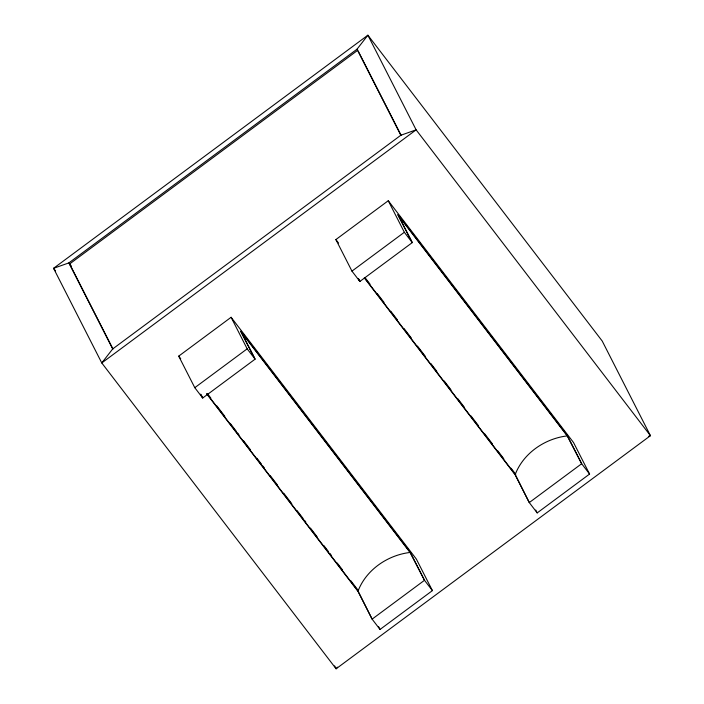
<?xml version="1.0" encoding="UTF-8"?>
<svg xmlns="http://www.w3.org/2000/svg" width="704" height="704" viewBox="0 0 704 704"><rect width="100%" height="100%" fill="white"/><g stroke="black" fill="none" stroke-linecap="round" stroke-linejoin="round"><path stroke-width="1.06" d="M432.414 590.612L416.346 559.064L231.097 317.284L178.71 356.136L194.788 387.684L202.699 398.015L255.094 359.163L240.847 331.197L410.256 552.314L424.503 580.281L372.117 619.133L358.063 591.026C366.221 569.721 387.737 555.078 410.054 552.464L424.503 580.281L432.414 590.612L380.028 629.464L372.117 619.133L357.861 591.166L206.466 393.562M589.582 474.056L573.514 442.508L388.265 200.728L335.878 239.58L351.956 271.128L359.867 281.459L412.262 242.607L398.015 214.641L567.424 435.758L581.671 463.725L529.276 502.577L515.231 474.461C523.389 453.165 544.905 438.513 567.222 435.908L581.671 463.725L589.582 474.056L537.196 512.908L529.276 502.577L515.029 474.61L364.294 277.869M648.402 436.41L650.443 435.688L416.117 129.844L400.831 135.256L112.684 348.946L101.781 362.956L336.107 668.8L650.443 435.688L602.219 341.044L367.893 35.2L53.557 268.312L101.781 362.956L416.117 129.844L367.893 35.2L356.99 49.218L68.851 262.909L53.557 268.312L55.563 270.926M337.392 667.154L336.107 668.8L334.611 665.87M194.788 387.684L247.174 348.832L231.097 317.284M351.956 271.128L404.342 232.276L388.265 200.728M397.813 214.79L567.222 435.908M404.342 232.276L412.262 242.607L398.306 215.75M335.878 239.58L338.554 243.074M365.306 277.983L369.987 284.09M377.344 293.691L384.032 302.421M390.72 311.15L397.408 319.88M404.087 328.61L411.444 338.21M417.463 346.069L425.489 356.541M430.839 363.528L436.858 371.378M444.215 380.978L450.903 389.708M457.591 398.438L464.279 407.167M470.967 415.897L478.324 425.498M484.343 433.356L492.369 443.828M497.719 450.806L503.738 458.665M511.095 468.266L515.768 474.373M364.496 277.719L515.231 474.461M410.054 552.464L240.645 331.346L255.094 359.163L247.174 348.832M178.71 356.136L180.717 358.758M207.469 393.668L210.813 398.033M216.832 405.891L224.858 416.363M230.208 423.342L236.227 431.2M237.565 432.951L238.902 434.694M243.584 440.801L250.263 449.53M256.951 458.26L261.633 464.367M262.97 466.118L264.308 467.861M270.327 475.719L277.684 485.32M283.703 493.178L291.729 503.65M297.079 510.629L303.098 518.487M304.436 520.23L305.774 521.981M310.455 528.088L317.143 536.818M323.831 545.547L328.513 551.654M329.85 553.397L331.188 555.148M337.207 563.006L342.558 569.985M350.583 580.457L358.609 590.938M207.328 394.284L358.063 591.026M71.535 266.42L68.851 262.909L112.684 348.946M358.274 51.225L401.122 135.309M400.831 135.256L356.99 49.218L357.782 50.248L69.643 263.938L112.983 348.999M535.735 510.039L537.196 512.908M378.567 626.595L380.028 629.464M200.737 394.161L202.699 398.015L201.247 395.111M359.867 281.459L358.398 278.564L359.867 281.459"/></g></svg>
